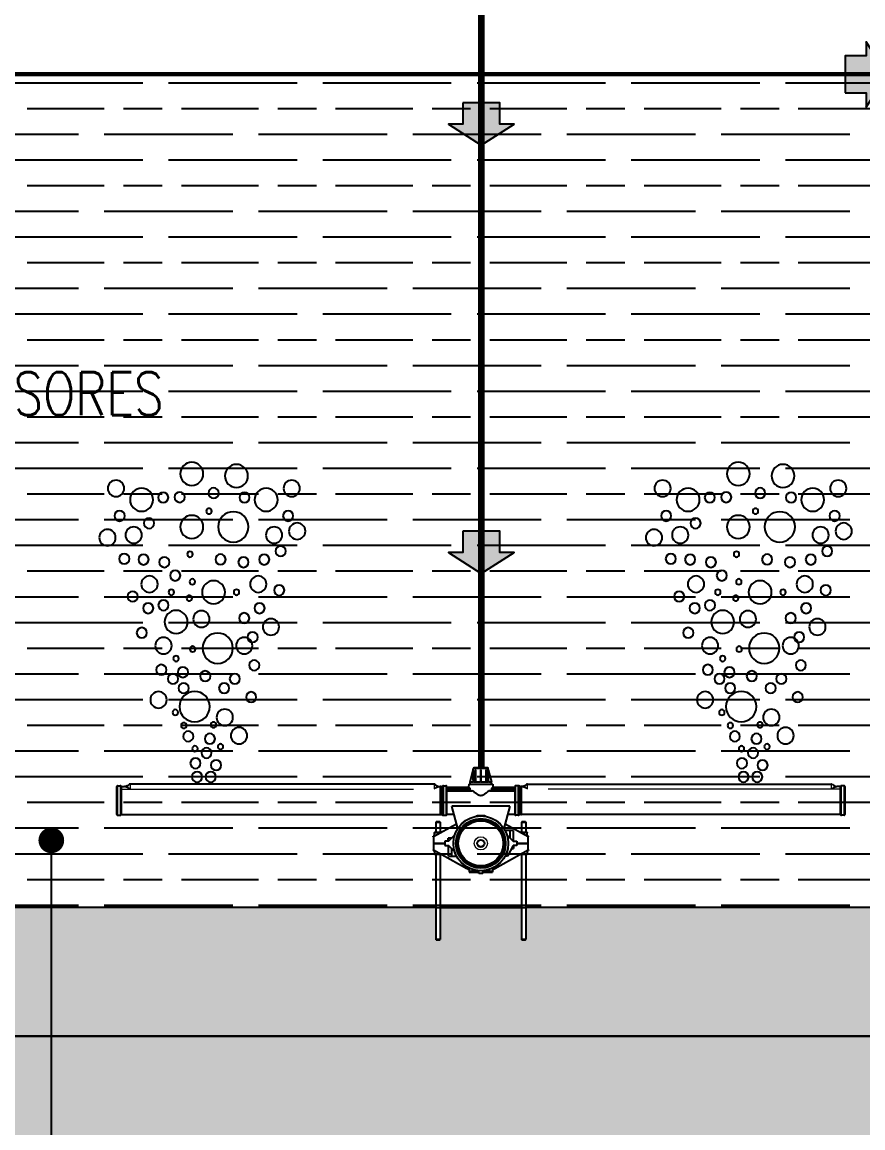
# Model space of a CAD drawing. Header units: millimetres. Extents: x 6561.5 to 6624.8, y 613.4 to 641.4.
# Drawn here: x 6613.456 to 6615.419, y 617.925 to 620.507 of the extents above; entities that cross this region are included whole.
import ezdxf

# ---------------------------------------------------------------- set-up
doc = ezdxf.new("R2010")
doc.units = ezdxf.units.MM
doc.linetypes.add('HIDDEN', pattern=[0.375, 0.25, -0.125])
for name, color, linetype in [('01-Dimensiones', 6, 'Continuous'), ('01-HATCH', 8, 'Continuous'), ('HATCH', 7, 'Continuous'), ('HATCH AMBIENTE', 70, 'Continuous'), ('INSTALACION HIDROSANITARIA', 2, 'Continuous'), ('SectionCutEdges', 7, 'Continuous')]:
    doc.layers.add(name, color=color, linetype=linetype)
for name, color, linetype, lineweight in [('01-Textos', 4, 'Continuous', 25), ('MD_Visible', 7, 'Continuous', 25), ('MD_Visible Narrow', 252, 'Continuous', 9)]:
    doc.layers.add(name, color=color, linetype=linetype, lineweight=lineweight)
doc.styles.add('Tex40', font='romans.shx', dxfattribs={"width": 0.8, "height": 0.08})
doc.dimstyles.new('1_40', dxfattribs={"dimtxt": 0.08, "dimasz": 0.06, "dimexe": 0.06, "dimexo": 0, "dimgap": 0.025, "dimtad": 1, "dimzin": 1, "dimdsep": 46, "dimtxsty": 'Tex40', "dimblk": 'ARCHTICK', "dimcen": 0, "dimdle": 0.04, "dimclrd": 6, "dimclre": 6, "dimclrt": 4, "dimadec": 0, "dimazin": 0, "dimtfac": 1, "dimtix": 1, "dimtmove": 1, "dimatfit": 3, "dimfxl": 1, "dimtfill": 1, "dimtolj": 1, "dimtzin": 0, "dimlwd": -1, "dimlwe": -1, "dimarcsym": 0})

# ---------------------------------------------------------------- blocks, each defined once
blk = doc.blocks.new('A$C3ce70470')
at = {"color": 114}
for centre, radius in [((0.1824, 0.8101), 0.0305), ((0.3006, 0.8157), 0.0305), ((0.0362, 0.7772), 0.0217), ((0.501, 0.7772), 0.0217), ((0.1038, 0.7472), 0.0305), ((0.1611, 0.7531), 0.0136), ((0.2427, 0.7648), 0.0136), ((0.3326, 0.7538), 0.0136), ((0.3761, 0.7531), 0.0136), ((0.4334, 0.7472), 0.0305), ((0.0457, 0.7043), 0.0136), ((0.1908, 0.6753), 0.0402), ((0.255, 0.717), 0.00734), ((0.3006, 0.6753), 0.0305), ((0.4915, 0.7043), 0.0136), ((0.0217, 0.664), 0.0217), ((0.0828, 0.6536), 0.0217), ((0.4137, 0.6848), 0.0136), ((0.4543, 0.6536), 0.0217), ((0.5237, 0.6471), 0.0217), ((0.0655, 0.6111), 0.0136), ((0.1089, 0.5888), 0.0136), ((0.1639, 0.5818), 0.0136), ((0.2245, 0.5893), 0.0136), ((0.3055, 0.6029), 0.00734), ((0.3732, 0.5818), 0.0136), ((0.4282, 0.5888), 0.0136), ((0.4792, 0.5908), 0.0136), ((0.3443, 0.5465), 0.0136), ((0.1247, 0.5238), 0.0217), ((0.243, 0.5023), 0.0305), ((0.2991, 0.5302), 0.00734), ((0.4125, 0.5238), 0.0217), ((0.0693, 0.5076), 0.0136), ((0.1823, 0.5024), 0.00734), ((0.3549, 0.5024), 0.00734), ((0.457, 0.4911), 0.0136), ((0.1213, 0.4601), 0.0136), ((0.3073, 0.4868), 0.00734), ((0.3755, 0.4679), 0.0136), ((0.4159, 0.4601), 0.0136), ((0.1619, 0.4339), 0.0136), ((0.2751, 0.4315), 0.0217), ((0.342, 0.4239), 0.0305), ((0.0912, 0.4106), 0.0217), ((0.1396, 0.3835), 0.0136), ((0.1618, 0.361), 0.0217), ((0.2321, 0.3542), 0.0402), ((0.3754, 0.361), 0.0217), ((0.433, 0.3951), 0.0136), ((0.2984, 0.352), 0.00734), ((0.1352, 0.309), 0.0136), ((0.3421, 0.3268), 0.00734), ((0.2649, 0.2804), 0.0136), ((0.324, 0.2907), 0.0136), ((0.3812, 0.2972), 0.0136), ((0.1868, 0.2732), 0.0136), ((0.3503, 0.2732), 0.0136), ((0.1435, 0.2249), 0.0136), ((0.215, 0.2485), 0.0136), ((0.293, 0.1997), 0.0402), ((0.3221, 0.2485), 0.0136), ((0.3885, 0.2177), 0.0217), ((0.2133, 0.1711), 0.0217), ((0.3442, 0.1845), 0.00734), ((0.2431, 0.1515), 0.00734), ((0.3217, 0.1497), 0.00734), ((0.1756, 0.1229), 0.0217), ((0.2527, 0.1148), 0.0136), ((0.3098, 0.1211), 0.0136), ((0.2245, 0.0938), 0.00734), ((0.2617, 0.0771), 0.0136), ((0.2921, 0.0884), 0.00734), ((0.2909, 0.0498), 0.0136), ((0.2364, 0.0448), 0.0136), ((0.2505, 0.0136), 0.0136), ((0.2867, 0.0136), 0.0136)]:
    blk.add_circle(centre, radius, dxfattribs=at)
blk = doc.blocks.new('AR®+MG®2000-LV')
blk.add_wipeout([(-849.7, 140.3), (-37.2, 146.1), (-24.8, 181.9), (22.4, 182.7), (34.3, 141.3), (849.6, 140.8), (849.6, 62.1), (109.6, 63.2), (109.5, 27.4), (111.7, 27.3), (111.2, -26.1), (105.9, -25.8), (106.2, -227.8), (94.4, -225.9), (93, -27.5), (26.4, -69.9), (-27.1, -68.7), (-93.4, -26.9), (-94.5, -227.1), (-105.9, -226.3), (-105.7, -27.6), (-109.8, -27.1), (-110.9, -19.7), (-113.2, -15.1), (-110.4, 25.6), (-106.5, 26.2), (-106.5, 51.7), (-95, 50.8), (-92.4, 35.5), (-92.9, 26.7), (-58.6, 45.5), (-64.4, 67), (-77.7, 67.1), (-79.2, 64.3), (-93.3, 64.9), (-100.9, 66.5), (-849.9, 63.7)])
at = {"layer": 'MD_Visible', "extrusion": (0, 1, 0)}
for p, q in [((-17.5, 171.7), (-25, 143.6)), ((-18.4, 143.6), (-13.1, 171.7)), ((-17.5, 171.6), (-17.5, 174.5)), ((-17.5, 171.7), (-17.5, 148.3)), ((-11.6, 171.7), (-17, 143.6)), ((-15.5, 176.5), (15.5, 176.5)), ((-11.6, 171.7), (-11.6, 143.5)), ((-10.3, 176.5), (-10.3, 176.6)), ((-10.3, 176.6), (-10.3, 176.6)), ((-10.1, 176.6), (-10.3, 176.6)), ((-10.1, 176.5), (-10.1, 176.6)), ((10.1, 176.6), (-10.1, 176.6)), ((-1, 143.6), (-1, 171.7)), ((1, 171.7), (1, 143.6)), ((10.1, 176.5), (10.1, 176.6)), ((10.3, 176.5), (10.3, 176.6)), ((17, 143.6), (11.6, 171.7)), ((11.6, 143.5), (11.6, 171.7)), ((13.1, 171.7), (18.4, 143.6)), ((17.5, 171.6), (17.5, 174.5)), ((25, 143.6), (17.5, 171.7)), ((17.5, 148.3), (17.5, 171.7)), ((-849.6, 133), (-849.6, 67)), ((-848.1, 134.5), (-842.1, 134.5)), ((-839.6, 133.5), (-840.6, 134.1)), ((-839.6, 66.5), (-839.6, 133.5)), ((-839.6, 132.5), (-831.4, 132.5)), ((-820.6, 137.8), (-825.8, 134.2)), ((-109.2, 138.5), (-818.3, 138.5)), ((-107, 137.8), (-101.8, 134.2)), ((-96.1, 132.5), (-96, 132.5)), ((-91.8, 132.5), (-90, 132.5)), ((-90, 133.5), (-89, 134.1)), ((-90, 66.5), (-90, 133.5)), ((-87.5, 134.5), (-81.5, 134.5)), ((-80, 67), (-80, 133)), ((-28.4, 131.5), (-80, 131.5)), ((-28, 138.5), (-28.4, 131.5)), ((28, 138.5), (-28, 138.5)), ((-25, 143.6), (-25, 143.5)), ((-25, 143.6), (-25, 143.5)), ((-25, 138.5), (-25, 143.5)), ((-18.4, 143.5), (-25, 143.5)), ((-18.4, 143.5), (-18.4, 143.6)), ((-17, 143.6), (-17, 143.5)), ((-1, 143.5), (-17, 143.5)), ((-1, 143.5), (-1, 143.6)), ((1, 143.6), (1, 143.5)), ((17, 143.5), (1, 143.5)), ((17, 143.5), (17, 143.6)), ((18.4, 143.6), (18.4, 143.5)), ((25, 143.5), (18.4, 143.5)), ((25, 143.5), (25, 143.6)), ((25, 143.5), (25, 143.6)), ((25, 138.5), (25, 143.5)), ((28, 138.5), (28.4, 131.5)), ((80, 131.5), (28.4, 131.5)), ((80, 133), (80, 67)), ((87.5, 134.5), (81.5, 134.5)), ((90, 133.5), (89, 134.1)), ((90, 133.5), (90, 66.5)), ((91.8, 132.5), (90, 132.5)), ((96.1, 132.5), (96, 132.5)), ((107, 137.8), (101.8, 134.2)), ((109.2, 138.5), (818.3, 138.5)), ((820.6, 137.8), (825.8, 134.2)), ((839.6, 132.5), (831.4, 132.5)), ((839.6, 133.5), (840.6, 134.1)), ((839.6, 133.5), (839.6, 66.5)), ((848.1, 134.5), (842.1, 134.5)), ((849.6, 67), (849.6, 133)), ((-25.1, 128.5), (-80, 128.5)), ((-80, 125.7), (-25.3, 125.7)), ((-80, 122), (-20, 122)), ((-20, 123.8), (-20, 122)), ((20, 122), (20, 123.8)), ((20, 122), (80, 122)), ((80, 128.5), (25.1, 128.5)), ((25.3, 125.7), (80, 125.7)), ((-67.7, 86.6), (-53.8, 34.7)), ((-67.7, 86.6), (67.7, 86.6)), ((53.8, 34.7), (67.7, 86.6)), ((-848.1, 65.5), (-842.1, 65.5)), ((-839.6, 66.5), (-840.6, 65.9)), ((-839.6, 67.5), (-96, 67.5)), ((-91.8, 67.5), (-90, 67.5)), ((-90, 66.5), (-89, 65.9)), ((-87.5, 65.5), (-81.5, 65.5)), ((-62.8, 68.5), (-80, 68.5)), ((-11.1, 63), (-11.1, 63.5)), ((-8.7, 63.4), (-8.7, 63.9)), ((-8.5, 63.4), (-8.5, 63.9)), ((-8.1, 63.5), (-8.1, 64)), ((-6.6, 63.7), (-6.6, 64.2)), ((-6.3, 63.7), (-6.3, 64.2)), ((-5.9, 63.7), (-5.9, 64.2)), ((-5.5, 63.8), (-5.5, 64.3)), ((-4.1, 63.9), (-4.1, 64.4)), ((-3.7, 63.9), (-3.7, 64.4)), ((-3.2, 63.9), (-3.2, 64.4)), ((-2.7, 63.9), (-2.7, 64.4)), ((-0.5, 64), (-0.5, 64.5)), ((-0.3, 64.5), (-0.3, 64.5)), ((-0.1, 64), (-0.1, 64.5)), ((0.1, 64), (0.1, 64.5)), ((0.3, 64.5), (0.3, 64.5)), ((1.4, 64), (1.4, 64.5)), ((2, 64), (2, 64.5)), ((2.7, 63.9), (2.7, 64.4)), ((2.8, 63.9), (2.8, 64.4)), ((5.2, 63.8), (5.2, 64.3)), ((5.5, 63.8), (5.5, 64.3)), ((5.8, 63.7), (5.8, 64.2)), ((8.1, 63.5), (8.1, 64)), ((8.4, 63.4), (8.4, 63.9)), ((8.8, 63.4), (8.8, 63.9)), ((10.2, 63.2), (10.2, 63.7)), ((11.1, 63), (11.1, 63.5)), ((80, 68.5), (62.8, 68.5)), ((87.5, 65.5), (81.5, 65.5)), ((90, 66.5), (89, 65.9)), ((91.8, 67.5), (90, 67.5)), ((839.6, 67.5), (96, 67.5)), ((839.6, 66.5), (840.6, 65.9)), ((848.1, 65.5), (842.1, 65.5)), ((-110.2, 15), (-56.5, 45.1)), ((-104.2, 50), (-105, 49.6)), ((-105, 49.6), (-105, 25)), ((-95, 49.6), (-105, 49.6)), ((-104.2, 50), (-95.8, 50)), ((-95.8, 50), (-95, 49.6)), ((-95, 49.6), (-95, 25)), ((-75.5, 30), (-67.5, 30)), ((-75.5, 30), (-75.5, 5)), ((-67.5, 30), (-56.5, 30)), ((-67.5, 30), (-67.5, 13.2)), ((56.5, 45.1), (110.3, 15)), ((95.8, 50), (95, 49.6)), ((95, 49.6), (95, 25)), ((105, 49.6), (95, 49.6)), ((95.8, 50), (104.2, 50)), ((104.2, 50), (105, 49.6)), ((105, 49.6), (105, 25)), ((-111, 15), (-111, 17)), ((-111, 17), (-106.7, 17)), ((-110.2, 15), (-111, 15)), ((-110.2, 0), (-110.2, 15)), ((-110.2, 0), (-84, 0)), ((-110.2, -15), (-110.2, 0)), ((-84, 0), (-110.2, 0)), ((-108.5, 25), (-104.3, 25)), ((-108.5, 17.8), (-108.5, 24.2)), ((-104.3, 25), (-95.8, 25)), ((-100, 20.7), (-100, 24.2)), ((-95.8, 25), (-92.4, 25)), ((-84, 5), (-84, -5)), ((-75.5, 5), (-84, 5)), ((-60.8, 20), (-75.5, 5)), ((75.5, 5), (60.8, 20)), ((68.6, 12), (76, 12)), ((75.5, 5), (84, 5)), ((76, 5), (76, 12)), ((84, 5), (84, -5)), ((84, 0), (110.3, 0)), ((110.3, 0), (84, 0)), ((92.4, 25), (95.7, 25)), ((95.7, 25), (104.2, 25)), ((100, 20.7), (100, 24.2)), ((104.2, 25), (108.5, 25)), ((106.7, 17), (111, 17)), ((108.5, 17.8), (108.5, 24.2)), ((110.3, 15), (110.3, 0)), ((111, 15), (110.3, 15)), ((110.3, 0), (110.3, -15)), ((111, 15), (111, 17)), ((-111, -15), (-111, -17)), ((-111, -15), (-110.2, -15)), ((-106.7, -17), (-111, -17)), ((-32.8, -58.4), (-110.2, -15)), ((-108.5, -17.8), (-108.5, -24.2)), ((-104.3, -25), (-108.5, -25)), ((-105, -25), (-105, -224.5)), ((-95.8, -25), (-104.3, -25)), ((-100, -20.7), (-100, -24.2)), ((-92.4, -25), (-95.8, -25)), ((-95, -25), (-95, -224.5)), ((-84, -5), (-75.5, -5)), ((-76, -5), (-76, -12)), ((-71.9, -12), (-76, -12)), ((-75.5, -5), (-62.5, -30)), ((110.3, -15), (32.8, -58.4)), ((60.8, -20), (75.5, -5)), ((67.5, -30), (67.5, -13.2)), ((84, -5), (75.5, -5)), ((75.5, -30), (75.5, -5)), ((95.7, -25), (92.4, -25)), ((95, -25), (95, -224.5)), ((104.2, -25), (95.7, -25)), ((100, -20.7), (100, -24.2)), ((108.5, -25), (104.2, -25)), ((105, -25), (105, -224.5)), ((111, -17), (106.7, -17)), ((108.5, -17.8), (108.5, -24.2)), ((110.3, -15), (111, -15)), ((111, -15), (111, -17)), ((-62.5, -30), (-56.5, -30)), ((67.5, -30), (56.5, -30)), ((75.5, -30), (67.5, -30)), ((-27.1, -61.3), (-27.1, -67)), ((-22.9, -67), (-27.1, -67)), ((-22.9, -63), (-22.9, -67)), ((-5, -67), (-22.9, -67)), ((-5, -70), (-5, -63.8)), ((-5, -70), (5, -70)), ((5, -70), (5, -63.8)), ((22.9, -67), (5, -67)), ((22.9, -63), (22.9, -67)), ((27.1, -67), (22.9, -67)), ((27.1, -61.3), (27.1, -67)), ((-95, -150), (-105, -150)), ((105, -150), (95, -150)), ((-104.2, -225), (-105, -224.5)), ((-105, -224.5), (-95, -224.5)), ((-95.8, -225), (-104.2, -225)), ((-95.8, -225), (-95, -224.5)), ((95.8, -225), (95, -224.5)), ((95, -224.5), (105, -224.5)), ((104.2, -225), (95.8, -225)), ((104.2, -225), (105, -224.5))]:
    blk.add_line(p, q, dxfattribs=at)
at = {"layer": 'MD_Visible', "extrusion": (2.22045e-16, 0, -1)}
for radius in [64, 58, 57, 52.5, 8.5]:
    blk.add_circle((0, 0), radius, dxfattribs=at)
for centre, radius, start, end in [((15.5, 174.5), 2, 0, 90), ((-15.5, 174.5), 2, 90, 180), ((848.1, 133), 1.5, 0, 90), ((842.1, 131.5), 3, 90, 120), ((831.4, 142.5), 10, 235.6988, 270), ((818.3, 134.5), 4, 55.6988, 90), ((109.2, 134.5), 4, 90, 124.3012), ((96, 135.5), 3, 243.0674, 270), ((93.9, 131.4), 1.61, 63.0674, 116.9326), ((91.8, 135.5), 3, 270, 296.9326), ((87.5, 131.5), 3, 60, 90), ((81.5, 133), 1.5, 90, 180), ((-81.5, 133), 1.5, 0, 90), ((-87.5, 131.5), 3, 90, 120), ((-91.8, 135.5), 3, 243.0674, 270), ((-93.9, 131.4), 1.61, 63.0674, 116.9326), ((-96, 135.5), 3, 270, 296.9326), ((-96.1, 142.5), 10, 235.6988, 270), ((-109.2, 134.5), 4, 55.6988, 90), ((-818.3, 134.5), 4, 90, 124.3012), ((-842.1, 131.5), 3, 60, 90), ((-848.1, 133), 1.5, 90, 180), ((848.1, 67), 1.5, 270, 0), ((842.1, 68.5), 3, 240, 270), ((96, 64.5), 3, 90, 116.9326), ((93.9, 68.6), 1.61, 243.0674, 296.9326), ((91.8, 64.5), 3, 63.0674, 90), ((87.5, 68.5), 3, 270, 300), ((81.5, 67), 1.5, 180, 270), ((0, 0), 64.5, 82.4505, 82.782), ((0, 0), 64.5, 82.782, 84.0879), ((0, 0), 64.5, 84.0879, 84.4183), ((0, 0), 64.5, 84.7622, 85.0922), ((0, 0), 64.5, 85.0922, 86.3932), ((0, 0), 64.5, 86.3932, 86.7225), ((0, 0), 64.5, 87.1227, 87.6064), ((0, 0), 64.5, 89.5769, 89.876), ((0, 0), 64.5, 90.0507, 91.2279), ((0, 0), 64.5, 91.7419, 92.4327), ((0, 0), 64.5, 92.4327, 92.5325), ((0, 0), 64.5, 94.8707, 95.1758), ((0, 0), 64.5, 97.2206, 97.525), ((0, 0), 64.5, 97.837, 99.0732), ((-81.5, 67), 1.5, 270, 0), ((-87.5, 68.5), 3, 240, 270), ((-91.8, 64.5), 3, 90, 116.9326), ((-93.9, 68.6), 1.61, 243.0674, 296.9326), ((-96, 64.5), 3, 63.0674, 90), ((-842.1, 68.5), 3, 270, 300), ((-848.1, 67), 1.5, 180, 270), ((0, 0), 67, 293.8783, 299.2771), ((0, 0), 67, 274.2798, 289.9666), ((0, 0), 67, 250.0334, 265.7202), ((0, 0), 67, 240.7229, 246.1217)]:
    blk.add_arc(centre, radius, start, end, dxfattribs=at)
at = {"layer": 'MD_Visible'}
for centre in [(-96.1, 142.5), (831.4, 142.5)]:
    blk.add_arc(centre, 10, 235.6988, 270, dxfattribs=at)
for major_axis, ratio, start_param, end_param in [((-12.8, -65.6), 0.181866, 6.261507, 6.375855), ((0, -65.6), 0.266667, 6.226011, 6.340359), ((-12.8, 65.6), 0.181866, 3.048923, 3.163271), ((18.3, 93.7), 0.181866, 3.137078, 3.217099), ((0, 93.8), 0.266667, 3.101582, 3.181603), ((-18.3, 93.7), 0.181866, 3.066086, 3.146108)]:
    blk.add_ellipse((0, 237.2), major_axis=major_axis, ratio=ratio, start_param=start_param, end_param=end_param, dxfattribs=at)
at = {"layer": 'MD_Visible', "extrusion": (2.22045e-16, 0, -1)}
blk.add_ellipse((0, 0), major_axis=(-64.5, 0), ratio=1, start_param=1.592227, end_param=1.601199, dxfattribs=at)
at = {"layer": 'MD_Visible'}
for points, knots in [([(10.1, 176.6), (10.1, 176.6), (10.2, 176.6), (10.3, 176.6), (10.3, 176.6), (10.3, 176.6)], [1.825807, 1.825807, 1.825807, 1.825807, 2, 3, 3.44053, 3.44053, 3.44053, 3.44053]), ([(-28.4, 131.5), (-28.4, 131.5), (-28.3, 131.5), (-28.1, 131.3), (-28, 131.1), (-27.6, 130.8), (-27.3, 130.5), (-26.8, 130), (-26.5, 129.7), (-25.8, 129.1), (-25.5, 128.8), (-25.1, 128.5)], [149.948227, 149.948227, 149.948227, 149.948227, 152.865531, 152.865531, 155.782836, 155.782836, 158.70014, 158.70014, 161.617445, 161.617445, 163.955098, 163.955098, 163.955098, 163.955098]), ([(25.1, 128.5), (25.5, 128.8), (25.8, 129.1), (26.5, 129.7), (26.8, 130), (27.3, 130.5), (27.6, 130.8), (28, 131.1), (28.1, 131.3), (28.3, 131.5), (28.4, 131.5), (28.4, 131.5)], [35.975871, 35.975871, 35.975871, 35.975871, 38.313524, 38.313524, 41.230828, 41.230828, 44.148133, 44.148133, 47.065438, 47.065438, 49.982742, 49.982742, 49.982742, 49.982742]), ([(-25.3, 125.7), (-25, 125.3), (-24.6, 125), (-23.8, 124.1), (-23.2, 123.5), (-22.4, 122.6), (-22.1, 122.3), (-21.9, 122)], [40.664894, 40.664894, 40.664894, 40.664894, 42.883621, 42.883621, 46.182361, 46.182361, 47.689612, 47.689612, 47.689612, 47.689612]), ([(-20, 123.8), (-19.4, 123.2), (-18.8, 122.7), (-17.4, 121.5), (-16.7, 120.9), (-15.2, 119.5), (-14.4, 118.9), (-12.8, 117.6), (-11.9, 116.9), (-10.3, 115.7), (-9.4, 115.1), (-7.7, 113.9), (-6.8, 113.4), (-5.5, 112.7), (-5, 112.5), (-4.1, 112.1), (-3.6, 111.9), (-2.6, 111.6), (-2.1, 111.5), (-1.1, 111.3), (-0.6, 111.3), (0, 111.3), (0.6, 111.3), (1.1, 111.3), (2.1, 111.5), (2.6, 111.6), (3.6, 111.9), (4.1, 112.1), (5, 112.5), (5.5, 112.7), (6.8, 113.4), (7.7, 113.9), (9.4, 115.1), (10.3, 115.7), (11.9, 116.9), (12.8, 117.6), (14.4, 118.9), (15.2, 119.5), (16.7, 120.9), (17.4, 121.5), (18.8, 122.7), (19.4, 123.2), (20, 123.8)], [173.632806, 173.632806, 173.632806, 173.632806, 176.617201, 176.617201, 179.94774, 179.94774, 183.278278, 183.278278, 186.608816, 186.608816, 189.939354, 189.939354, 193.269892, 193.269892, 194.935161, 194.935161, 196.600431, 196.600431, 198.2657, 198.2657, 199.930969, 199.930969, 199.930969, 201.596238, 201.596238, 203.261507, 203.261507, 204.926776, 204.926776, 206.592045, 206.592045, 209.922583, 209.922583, 213.253122, 213.253122, 216.58366, 216.58366, 219.914198, 219.914198, 223.244736, 223.244736, 226.229131, 226.229131, 226.229131, 226.229131]), ([(21.9, 122), (22.1, 122.3), (22.4, 122.6), (23.2, 123.5), (23.8, 124.1), (24.6, 125), (25, 125.3), (25.3, 125.7)], [5.090229, 5.090229, 5.090229, 5.090229, 6.59748, 6.59748, 9.89622, 9.89622, 12.114947, 12.114947, 12.114947, 12.114947]), ([(-11.1, 63.5), (-11.1, 63.5), (-11.1, 63.5), (-11, 63.6), (-11, 63.6), (-10.8, 63.6), (-10.7, 63.6), (-10.5, 63.6), (-10.5, 63.6), (-10.2, 63.7), (-10.1, 63.7), (-9.9, 63.7), (-9.9, 63.7), (-9.8, 63.7), (-9.8, 63.8), (-9.6, 63.8), (-9.5, 63.8), (-9.4, 63.8), (-9.3, 63.8), (-9.1, 63.9), (-9, 63.9), (-8.9, 63.9), (-8.8, 63.9), (-8.7, 63.9), (-8.7, 63.9), (-8.7, 63.9)], [-2.863832, -2.863832, -2.863832, -2.863832, -2.823461, -2.823461, -2.686301, -2.686301, -2.598518, -2.598518, -2.532324, -2.532324, -2.444091, -2.444091, -2.398917, -2.398917, -2.26407, -2.26407, -2.070171, -2.070171, -1.611931, -1.611931, -1.162555, -1.162555, -0.882415, -0.882415, -0.801856, -0.801856, -0.801856, -0.801856]), ([(-6.3, 64.2), (-6.2, 64.2), (-6.1, 64.2), (-6, 64.2), (-5.9, 64.2), (-5.9, 64.2)], [9.9690804, 9.9690804, 9.9690804, 9.9690804, 10.2292053, 10.2292053, 10.4149005, 10.4149005, 10.4149005, 10.4149005]), ([(-2.7, 64.4), (-2.7, 64.4), (-2.7, 64.4), (-2.6, 64.4), (-2.6, 64.4), (-2.6, 64.4)], [0, 0, 0, 0, 0.6597247, 0.6597247, 0.7057023, 0.7057023, 0.7057023, 0.7057023]), ([(-2.6, 64.4), (-2.6, 64.4), (-2.6, 64.4), (-2.5, 64.5), (-2.4, 64.5), (-2.3, 64.5)], [0.2989919, 0.2989919, 0.2989919, 0.2989919, 0.5590141, 0.5590141, 1.0409454, 1.0409454, 1.0409454, 1.0409454]), ([(-2.3, 64.5), (-2.3, 64.5), (-2.2, 64.5), (-2.2, 64.5), (-2.1, 64.5), (-1.9, 64.5), (-1.8, 64.5), (-1.7, 64.5)], [0.6231955, 0.6231955, 0.6231955, 0.6231955, 0.6692612, 0.6692612, 1.0040471, 1.0040471, 1.2353316, 1.2353316, 1.2353316, 1.2353316]), ([(-1.7, 64.5), (-1.6, 64.5), (-1.5, 64.5), (-1.3, 64.5), (-1.2, 64.5), (-1, 64.5), (-0.9, 64.5), (-0.9, 64.5)], [3.1708378, 3.1708378, 3.1708378, 3.1708378, 3.4364278, 3.4364278, 3.865836, 3.865836, 3.9864155, 3.9864155, 3.9864155, 3.9864155]), ([(-0.9, 64.5), (-0.8, 64.5), (-0.8, 64.5), (-0.6, 64.5), (-0.6, 64.5), (-0.5, 64.5)], [1.7771509, 1.7771509, 1.7771509, 1.7771509, 1.9148911, 1.9148911, 2.2147803, 2.2147803, 2.2147803, 2.2147803]), ([(-0.1, 64.5), (-0.1, 64.5), (0, 64.5), (0, 64.5), (0, 64.5), (0.1, 64.5)], [12.7352989, 12.7352989, 12.7352989, 12.7352989, 12.8745211, 12.8745211, 12.9315592, 12.9315592, 12.9315592, 12.9315592]), ([(2.8, 64.4), (2.8, 64.4), (2.9, 64.4), (2.9, 64.4), (3, 64.4), (3.2, 64.4), (3.3, 64.4), (3.4, 64.4), (3.4, 64.4), (3.5, 64.4), (3.6, 64.4), (3.9, 64.4), (3.9, 64.4), (4, 64.4), (4.1, 64.4), (4.1, 64.4), (4.2, 64.4), (4.4, 64.3), (4.5, 64.3), (4.6, 64.3), (4.7, 64.3), (4.9, 64.3), (5, 64.3), (5.1, 64.3), (5.2, 64.3), (5.2, 64.3), (5.2, 64.3), (5.2, 64.3)], [-3.196595, -3.196595, -3.196595, -3.196595, -2.885265, -2.885265, -2.432515, -2.432515, -2.201976, -2.201976, -2.125564, -2.125564, -2.049306, -2.049306, -2.029419, -2.029419, -2.004821, -2.004821, -1.925486, -1.925486, -1.791603, -1.791603, -1.452467, -1.452467, -1.086792, -1.086792, -0.83752, -0.83752, -0.762725, -0.762725, -0.762725, -0.762725]), ([(5.9, 64.2), (5.9, 64.2), (5.9, 64.2), (5.9, 64.2), (6, 64.2), (6.2, 64.2), (6.3, 64.2), (6.4, 64.2), (6.5, 64.2), (6.6, 64.2)], [0.155207, 0.155207, 0.155207, 0.155207, 0.322484, 0.322484, 0.644967, 0.644967, 0.968428, 0.968428, 1.176398, 1.176398, 1.176398, 1.176398]), ([(6.6, 64.2), (6.7, 64.2), (6.8, 64.1), (7, 64.1), (7.1, 64.1), (7.3, 64.1)], [3.403001, 3.403001, 3.403001, 3.403001, 3.7372465, 3.7372465, 4.0717077, 4.0717077, 4.0717077, 4.0717077]), ([(7.3, 64.1), (7.3, 64.1), (7.4, 64.1), (7.5, 64.1), (7.6, 64), (7.7, 64)], [1.4745231, 1.4745231, 1.4745231, 1.4745231, 1.6932789, 1.6932789, 1.9136082, 1.9136082, 1.9136082, 1.9136082]), ([(7.7, 64), (7.7, 64), (7.8, 64), (7.9, 64), (8, 64), (8.1, 64), (8.1, 64), (8.1, 64)], [2.3563726, 2.3563726, 2.3563726, 2.3563726, 2.5035342, 2.5035342, 2.91901, 2.91901, 3.3344859, 3.3344859, 3.3344859, 3.3344859]), ([(10.2, 63.7), (10.3, 63.7), (10.4, 63.7), (10.6, 63.6), (10.7, 63.6), (10.9, 63.6), (11, 63.6), (11, 63.6), (11, 63.6), (11, 63.6)], [1.477958, 1.477958, 1.477958, 1.477958, 1.807382, 1.807382, 2.171271, 2.171271, 2.52987, 2.52987, 2.532951, 2.532951, 2.532951, 2.532951])]:
    blk.add_open_spline(points, degree=3, knots=knots, dxfattribs=at)
for points, weights in [([(-25.1, 128.5), (-25.2, 127.1), (-25.3, 125.7)], [1, 1.0000041459, 1]), ([(25.3, 125.7), (25.2, 127.1), (25.1, 128.5)], [1, 1.00000414571, 1]), ([(-108.5, 25), (-108.5, 25), (-108.5, 24.2)], [1, 1.0379548493, 1]), ([(-108.5, 24.2), (-106.2, 25), (-104.3, 25)], [1, 1.0379548493, 1]), ([(-108.5, 17.8), (-108.5, 17), (-108.5, 17)], [1, 1.0379548493, 1]), ([(-106.3, 17.2), (-107.4, 17.4), (-108.5, 17.8)], [1.01897036721, 1.01861145742, 1]), ([(-104.3, 25), (-102.3, 25), (-100, 24.2)], [1, 1.0379548493, 1]), ([(-100, 24.2), (-97.7, 25), (-95.8, 25)], [1, 1.0379548493, 1]), ([(-95.8, 25), (-94.4, 25), (-93, 24.7)], [1, 1.02525491479, 1.01690091094]), ([(93, 24.7), (94.4, 25), (95.7, 25)], [1.01690091094, 1.02525491479, 1]), ([(95.7, 25), (97.7, 25), (100, 24.2)], [1, 1.0379548493, 1]), ([(100, 24.2), (102.3, 25), (104.2, 25)], [1, 1.0379548493, 1]), ([(104.2, 25), (106.2, 25), (108.5, 24.2)], [1, 1.0379548493, 1]), ([(108.5, 17.8), (107.4, 17.4), (106.3, 17.2)], [1, 1.01861145742, 1.01897036721]), ([(108.5, 24.2), (108.5, 25), (108.5, 25)], [1, 1.0379548493, 1]), ([(108.5, 17), (108.5, 17), (108.5, 17.8)], [1, 1.0379548493, 1]), ([(-108.5, -17), (-108.5, -17), (-108.5, -17.8)], [1, 1.0379548493, 1]), ([(-108.5, -17.8), (-107.4, -17.4), (-106.3, -17.2)], [1, 1.0186114574, 1.01897036721]), ([(-104.3, -25), (-106.2, -25), (-108.5, -24.2)], [1, 1.0379548493, 1]), ([(-108.5, -24.2), (-108.5, -25), (-108.5, -25)], [1, 1.0379548493, 1]), ([(-100, -24.2), (-102.3, -25), (-104.3, -25)], [1, 1.0379548493, 1]), ([(-95.8, -25), (-97.7, -25), (-100, -24.2)], [1, 1.0379548493, 1]), ([(-93, -24.7), (-94.4, -25), (-95.8, -25)], [1.01690091095, 1.02525491477, 1]), ([(95.7, -25), (94.4, -25), (93, -24.7)], [1, 1.02525491477, 1.01690091095]), ([(100, -24.2), (97.7, -25), (95.7, -25)], [1, 1.0379548493, 1]), ([(104.2, -25), (102.3, -25), (100, -24.2)], [1, 1.0379548493, 1]), ([(108.5, -24.2), (106.2, -25), (104.2, -25)], [1, 1.0379548493, 1]), ([(106.3, -17.2), (107.4, -17.4), (108.5, -17.8)], [1.01897036721, 1.0186114574, 1]), ([(108.5, -17.8), (108.5, -17), (108.5, -17)], [1, 1.0379548493, 1]), ([(108.5, -25), (108.5, -25), (108.5, -24.2)], [1, 1.0379548493, 1])]:
    blk.add_rational_spline(points, weights, degree=2, dxfattribs=at)
for points in [[(-8.7, 63.9), (-8.6, 63.9), (-8.6, 63.9), (-8.5, 63.9)], [(-3.7, 64.4), (-3.5, 64.4), (-3.4, 64.4), (-3.2, 64.4)], [(5.2, 64.3), (5.3, 64.3), (5.4, 64.3), (5.5, 64.3)], [(5.8, 64.2), (5.8, 64.2), (5.8, 64.2), (5.9, 64.2)], [(8.4, 63.9), (8.6, 63.9), (8.7, 63.9), (8.8, 63.9)], [(11, 63.6), (11.1, 63.5), (11.1, 63.5), (11.1, 63.5)]]:
    blk.add_open_spline(points, degree=3, dxfattribs=at)
at = {"layer": 'MD_Visible Narrow', "extrusion": (0, 1, 0)}
for p, q in [((17.3, 174.5), (-17.3, 174.5)), ((-10.3, 176.5), (-10.3, 176.6)), ((-848.1, 65.9), (-848.1, 134.1)), ((-842.1, 65.9), (-842.1, 134.1)), ((-840.6, 66.3), (-840.6, 133.7)), ((-157.2, 137.8), (-820.6, 137.8)), ((-818.5, 137.8), (-820.6, 137.8)), ((-818.3, 138.5), (-818.3, 137.9)), ((-818.3, 127.4), (-818.3, 137.3)), ((-109.2, 138.5), (-109.2, 137.9)), ((-109.2, 127.4), (-109.2, 137.3)), ((-107, 137.8), (-109.1, 137.8)), ((-96, 67.9), (-96, 132.1)), ((-94.6, 67.6), (-94.6, 132.4)), ((-93.2, 67.6), (-93.2, 132.4)), ((-91.8, 67.9), (-91.8, 132.1)), ((-89, 66.3), (-89, 133.7)), ((-87.5, 65.9), (-87.5, 134.1)), ((-81.5, 65.9), (-81.5, 134.1)), ((81.5, 134.1), (81.5, 65.9)), ((87.5, 134.1), (87.5, 65.9)), ((89, 133.7), (89, 66.3)), ((91.8, 132.1), (91.8, 67.9)), ((93.2, 132.4), (93.2, 67.6)), ((94.6, 132.4), (94.6, 67.6)), ((96, 132.1), (96, 67.9)), ((109.1, 137.8), (107, 137.8)), ((109.2, 137.9), (109.2, 138.5)), ((109.2, 137.3), (109.2, 127.4)), ((157.2, 137.8), (820.6, 137.8)), ((818.3, 137.9), (818.3, 138.5)), ((818.3, 137.3), (818.3, 127.4)), ((820.6, 137.8), (818.5, 137.8)), ((840.6, 133.7), (840.6, 66.3)), ((842.1, 134.1), (842.1, 65.9)), ((848.1, 134.1), (848.1, 65.9)), ((-839.6, 126.8), (-157.2, 126.8)), ((839.6, 126.8), (157.2, 126.8)), ((-2.6, 64), (-2.6, 64.4)), ((-2.3, 64), (-2.3, 64.4)), ((-1.7, 64), (-1.7, 64.5)), ((-0.9, 64), (-0.9, 64.5)), ((5.9, 63.8), (5.9, 64.2)), ((6.6, 63.7), (6.6, 64.1)), ((7.3, 63.6), (7.3, 64.1)), ((7.7, 63.6), (7.7, 64)), ((11, 63.1), (11, 63.5))]:
    blk.add_line(p, q, dxfattribs=at)
at = {"layer": 'MD_Visible Narrow', "extrusion": (2.22045e-16, 0, -1)}
for radius in [63.5, 55.8, 53.9, 15.4, 7.5]:
    blk.add_circle((0, 0), radius, dxfattribs=at)
at = {"layer": 'MD_Visible Narrow'}
for points, knots in [([(-831.4, 132.5), (-831.4, 132.5), (-831.3, 132.4), (-830.8, 132.2), (-830.5, 132.1), (-829.5, 131.7), (-829, 131.4), (-827.7, 130.9), (-827, 130.6), (-825.4, 129.9), (-824.5, 129.5), (-822.7, 128.7), (-821.8, 128.4), (-820.1, 127.6), (-819.2, 127.2), (-818.3, 126.8)], [-29.250316, -29.250316, -29.250316, -29.250316, -25.011394, -25.011394, -20.772481, -20.772481, -16.592399, -16.592399, -12.424378, -12.424378, -7.651276, -7.651276, -3.825635, -3.825635, 0.012627, 0.012627, 0.012627, 0.012627]), ([(-818.3, 126.8), (-819, 127.4), (-819.7, 127.9), (-820.9, 128.8), (-821.5, 129.3), (-822.7, 130.3), (-823.2, 130.8), (-824.1, 131.7), (-824.5, 132.1), (-825, 132.8), (-825.2, 133.2), (-825.6, 133.7), (-825.7, 133.9), (-825.8, 134.2), (-825.8, 134.2), (-825.8, 134.2)], [-0.012627, -0.012627, -0.012627, -0.012627, 3.825635, 3.825635, 7.651276, 7.651276, 12.424378, 12.424378, 16.592399, 16.592399, 20.772481, 20.772481, 25.011394, 25.011394, 29.250316, 29.250316, 29.250316, 29.250316]), ([(-101.8, 134.2), (-101.8, 134.2), (-101.8, 134.2), (-101.9, 133.9), (-102, 133.7), (-102.3, 133.2), (-102.5, 132.8), (-103.1, 132.1), (-103.5, 131.7), (-104.4, 130.8), (-104.9, 130.3), (-106.1, 129.3), (-106.7, 128.8), (-107.9, 127.9), (-108.6, 127.4), (-109.2, 126.8)], [29.2503, 29.2503, 29.2503, 29.2503, 33.489274, 33.489274, 37.72824, 37.72824, 41.908322, 41.908322, 46.074792, 46.074792, 50.848713, 50.848713, 54.674659, 54.674659, 58.513239, 58.513239, 58.513239, 58.513239]), ([(-109.2, 126.8), (-108.3, 127.2), (-107.5, 127.6), (-105.7, 128.4), (-104.9, 128.7), (-103.1, 129.5), (-102.2, 129.9), (-100.6, 130.6), (-99.9, 130.9), (-98.6, 131.4), (-98, 131.7), (-97.1, 132.1), (-96.8, 132.2), (-96.3, 132.4), (-96.1, 132.5), (-96.1, 132.5)], [-58.513239, -58.513239, -58.513239, -58.513239, -54.674659, -54.674659, -50.848713, -50.848713, -46.074792, -46.074792, -41.908322, -41.908322, -37.72824, -37.72824, -33.489274, -33.489274, -29.2503, -29.2503, -29.2503, -29.2503]), ([(96.1, 132.5), (96.1, 132.5), (96.3, 132.4), (96.8, 132.2), (97.1, 132.1), (98, 131.7), (98.6, 131.4), (99.9, 130.9), (100.6, 130.6), (102.2, 129.9), (103.1, 129.5), (104.9, 128.7), (105.7, 128.4), (107.5, 127.6), (108.3, 127.2), (109.2, 126.8)], [-29.2503, -29.2503, -29.2503, -29.2503, -25.011326, -25.011326, -20.77236, -20.77236, -16.592278, -16.592278, -12.425808, -12.425808, -7.651887, -7.651887, -3.82594, -3.82594, 0.012639, 0.012639, 0.012639, 0.012639]), ([(109.2, 126.8), (108.6, 127.4), (107.9, 127.9), (106.7, 128.8), (106.1, 129.3), (104.9, 130.3), (104.4, 130.8), (103.5, 131.7), (103.1, 132.1), (102.5, 132.8), (102.3, 133.2), (102, 133.7), (101.9, 133.9), (101.8, 134.2), (101.8, 134.2), (101.8, 134.2)], [-0.012639, -0.012639, -0.012639, -0.012639, 3.82594, 3.82594, 7.651887, 7.651887, 12.425808, 12.425808, 16.592278, 16.592278, 20.77236, 20.77236, 25.011326, 25.011326, 29.2503, 29.2503, 29.2503, 29.2503]), ([(825.8, 134.2), (825.8, 134.2), (825.8, 134.2), (825.7, 133.9), (825.6, 133.7), (825.2, 133.2), (825, 132.8), (824.5, 132.1), (824.1, 131.7), (823.2, 130.8), (822.7, 130.3), (821.5, 129.3), (820.9, 128.8), (819.7, 127.9), (819, 127.4), (818.3, 126.8)], [29.250316, 29.250316, 29.250316, 29.250316, 33.489238, 33.489238, 37.728151, 37.728151, 41.908233, 41.908233, 46.076254, 46.076254, 50.849355, 50.849355, 54.674996, 54.674996, 58.513258, 58.513258, 58.513258, 58.513258]), ([(818.3, 126.8), (819.2, 127.2), (820.1, 127.6), (821.8, 128.4), (822.7, 128.7), (824.5, 129.5), (825.4, 129.9), (827, 130.6), (827.7, 130.9), (829, 131.4), (829.5, 131.7), (830.5, 132.1), (830.8, 132.2), (831.3, 132.4), (831.4, 132.5), (831.4, 132.5)], [-58.513258, -58.513258, -58.513258, -58.513258, -54.674996, -54.674996, -50.849355, -50.849355, -46.076254, -46.076254, -41.908233, -41.908233, -37.728151, -37.728151, -33.489238, -33.489238, -29.250316, -29.250316, -29.250316, -29.250316])]:
    blk.add_open_spline(points, degree=3, knots=knots, dxfattribs=at)
at = {"layer": '01-Dimensiones', "xscale": 882.3138176212418, "yscale": 882.3138176212418, "zscale": 882.3138176212418}
for p in [(-866.3, 143), (409.5, 143)]:
    blk.add_blockref('A$C3ce70470', p, dxfattribs=at)
blk = doc.blocks.new('DIRECCION DEL PROCESO')
at = {"layer": 'HATCH', "lineweight": 0}
blk.add_hatch(color=132, dxfattribs=at).paths.add_polyline_path([(0.163, 0.1422), (0.163, 0.2516), (0, 0), (0.163, -0.2516), (0.163, -0.1422), (0.3261, -0.1422), (0.3261, 0.1422)])
at = {"layer": 'INSTALACION HIDROSANITARIA', "color": 2}
blk.add_lwpolyline([(0.3261, 0.1422), (0.163, 0.1422), (0.163, 0.2516), (0, 0), (0.163, -0.2516), (0.163, -0.1422), (0.3261, -0.1422)], close=True, dxfattribs=at)
blk = doc.blocks.new('*U412')
at = {"layer": 'HATCH AMBIENTE', "color": 253, "xscale": -0.3035172526489677, "yscale": 0.3035172526489677, "zscale": 0.3035172526489677}
blk.add_blockref('DIRECCION DEL PROCESO', (0.0495, 0), dxfattribs=at)
blk = doc.blocks.new('*U413')
at = {"layer": '01-Dimensiones', "color": 0, "linetype": 'ByBlock', "lineweight": -2, "transparency": 16777216}
blk.add_blockref('*U412', (0, 0), dxfattribs=at)
blk = doc.blocks.new('*U378')
at = {"layer": '01-Dimensiones'}
blk.add_blockref('*U413', (0, 0), dxfattribs=at)
blk = doc.blocks.new('*U332')
at = {"color": 0, "linetype": 'ByBlock', "lineweight": -2, "transparency": 16777216}
for p in [(2, 0), (3, 0)]:
    blk.add_blockref('*U378', p, dxfattribs=at)
blk = doc.blocks.new('_ArchTick')
at = {"color": 0, "linetype": 'ByBlock', "const_width": 0.15}
blk.add_lwpolyline([(-0.5, -0.5), (0.5, 0.5)], dxfattribs=at)

msp = doc.modelspace()

# ---------------------------------------------------------------- hatches: boundary and pattern name
at = {"layer": '01-HATCH'}
h = msp.add_hatch(dxfattribs=at)
h.set_pattern_fill('AR-CONC', color=256, scale=0.001, angle=180)
h.set_pattern_definition([(230.000002, (6062.88013, 443.35418), (-0.18218467, 0.01593908), [0.01905, -0.20955]), (175.000002, (6062.88013, 443.35418), (0.03524343, -0.191056844), [0.01524, -0.167640584]), (280.451447, (6062.86495, 443.3555), (-0.14694124, -0.17511776), [0.01619001, -0.178090245]), (226.184202, (6062.88013, 443.30338), (-0.27107904, 0.04204232), [0.028575, -0.314325]), (276.63556, (6062.85754, 443.30688), (-0.23740412, -0.24742613), [0.02428502, -0.26713561]), (171.184154, (6062.88013, 443.30338), (-0.23740412, -0.24742613), [0.02285997, -0.25145973]), (201.000002, (6062.85473, 443.31608), (-0.151614395, 0.102265192), [0.01905, -0.20955]), (146.000002, (6062.85473, 443.31608), (-0.06180202, -0.18418797), [0.01524, -0.16764]), (251.451447, (6062.8421, 443.3246), (-0.213416416, -0.08192278), [0.01619001, -0.17808994]), (217.500002, (6062.88013, 443.354176), (-0.0030886, -0.084555039), [0, -0.165608, 0, -0.17018, 0, -0.168275]), (187.500002, (6062.88013, 443.35418), (-0.066819658, -0.100180578), [0, -0.097028, 0, -0.161798, 0, -0.064135]), (147.500002, (6062.93677, 443.354176), (-0.1355905954, 0.0057287385), [0, -0.0635, 0, -0.19812, 0, -0.26289]), (137.500002, (6062.96217, 443.35418), (-0.14812918, -0.025426497), [0, -0.08255, 0, -0.131572, 0, -0.18669])])
edge = h.paths.add_edge_path()
edge.add_line((6609.9768, 618.1395), (6616.9268, 618.1392))
edge.add_line((6616.9268, 618.1392), (6616.9267, 619.3395))
edge.add_line((6616.9267, 619.3395), (6619.6768, 619.3395))
edge.add_line((6619.6768, 619.3395), (6619.6768, 620.9395))
edge.add_line((6619.6768, 620.9395), (6619.4268, 620.9395))
edge.add_line((6619.4268, 620.9395), (6619.4268, 619.6396))
edge.add_line((6619.4268, 619.6396), (6619.0267, 619.6396))
edge.add_line((6619.0267, 619.6396), (6619.0268, 620.9395))
edge.add_line((6619.0268, 620.9395), (6618.9268, 620.9395))
edge.add_line((6618.9268, 620.9395), (6618.9268, 619.6396))
edge.add_line((6618.9268, 619.6396), (6618.1761, 619.6396))
edge.add_line((6618.1761, 619.6396), (6618.1768, 620.9395))
edge.add_line((6618.1768, 620.9395), (6617.9268, 620.9395))
edge.add_line((6617.9268, 620.9395), (6617.9268, 619.6396))
edge.add_line((6617.9268, 619.6396), (6617.6602, 619.6396))
edge.add_line((6617.6602, 619.6396), (6617.6602, 620.7396))
edge.add_line((6617.6602, 620.7396), (6617.5602, 620.7396))
edge.add_line((6617.5602, 620.7396), (6617.5602, 619.6396))
edge.add_line((6617.5602, 619.6396), (6617.2935, 619.6396))
edge.add_line((6617.2935, 619.6396), (6617.2935, 620.7396))
edge.add_line((6617.2935, 620.7396), (6617.1935, 620.7396))
edge.add_line((6617.1935, 620.7396), (6617.1935, 619.6396))
edge.add_line((6617.1935, 619.6396), (6616.9268, 619.6395))
edge.add_line((6616.9268, 619.6395), (6616.9267, 620.9395))
edge.add_line((6616.9267, 620.9395), (6616.6766, 620.9397))
edge.add_line((6616.6766, 620.9397), (6616.6768, 619.8395))
edge.add_line((6616.6768, 619.8395), (6616.4518, 618.4391))
edge.add_line((6616.4518, 618.4391), (6616.0018, 618.4395))
edge.add_line((6616.0018, 618.4395), (6615.7768, 619.8392))
edge.add_line((6615.7768, 619.8392), (6615.7767, 620.9397))
edge.add_line((6615.7767, 620.9397), (6615.5268, 620.9397))
edge.add_line((6615.5268, 620.9397), (6615.5266, 618.4395))
edge.add_line((6615.5266, 618.4395), (6611.5268, 618.4395))
edge.add_line((6611.5268, 618.4395), (6611.5268, 620.9395))
edge.add_line((6611.5268, 620.9395), (6611.2768, 620.9395))
edge.add_line((6611.2768, 620.9395), (6611.2766, 619.8395))
edge.add_line((6611.2766, 619.8395), (6611.1263, 618.4395))
edge.add_line((6611.1263, 618.4395), (6610.6768, 618.4395))
edge.add_line((6610.6768, 618.4395), (6610.5268, 619.8391))
edge.add_line((6610.5268, 619.8391), (6610.5268, 620.9395))
edge.add_line((6610.5268, 620.9395), (6610.2768, 620.9395))
edge.add_line((6610.2768, 620.9395), (6610.2768, 620.4396))
edge.add_line((6610.2768, 620.4396), (6609.5268, 620.4396))
edge.add_line((6609.5268, 620.4396), (6609.5268, 620.9395))
edge.add_line((6609.5268, 620.9395), (6609.2768, 620.9395))
edge.add_line((6609.2768, 620.9395), (6609.2768, 620.1396))
edge.add_line((6609.2768, 620.1396), (6610.2768, 620.1396))
edge.add_line((6610.2768, 620.1396), (6610.2768, 618.4395))
edge.add_line((6610.2768, 618.4395), (6609.9768, 618.4395))
edge.add_line((6609.9768, 618.4395), (6609.9768, 618.1395))
h = msp.add_hatch(dxfattribs=at)
h.set_pattern_fill('GRAVEL', color=256, scale=0.01, angle=45)
h.set_pattern_definition([(273.0127875, (-0.05029, 0.30892), (0.17960512221, -3.053287081176), [0.034172144, -3.383048364]), (229.969741, (-0.048493, 0.274796), (1.97565633555, 2.334866600857), [0.058640472, -5.805404889]), (177.5104471, (-0.08621, 0.229895), (3.771707570918, -0.179605120973), [0.041348152, -4.093472279]), (312.273689, (-0.111355, 0.114947), (-3.412497325611, 3.771707571206), [0.053400452, -5.286643743]), (337.83365418, (-0.075434, 0.075434), (-3.053287081207, 1.257235856843), [0.05236337, -5.183980775]), (42.273689, (-0.026941, 0.055678), (-3.771707571206, -3.412497325611), [0.053400452, -5.286643743]), (82.69424047, (0.012572, 0.091599), (-0.538815367026, -4.130917815723), [0.070619366, -6.991311531]), (117.25532837, (0.021553, 0.161645), (-2.694076835875, 5.20854855045), [0.066671952, -6.60052566]), (166.42956562, (-0.00898, 0.220914), (-3.771707570927, 0.898025611778), [0.0535813, -5.30455457]), (220.2363583, (-0.061066, 0.233487), (2.15526146934, 1.796051223875), [0.061171328, -2.997393695]), (267.3974378, (-0.107763, 0.1939735), (-0.179605122277, -4.130917815698), [0.079107792, -7.831677251]), (183.81407483, (0.06825, 0.29096), (-2.33486659149, -0.17960512226), [0.027000454, -2.673056582]), (216.4692344, (0.041309, 0.289164), (2.694076835976, 1.975656347106), [0.051368198, -5.0854639]), (270, (0, 0.25863), (0.1796051224, -0.1796051224), [0.035920934, -0.323289311]), (248.1985905, (-0.034125, 0.26761), (0.53881536735, 1.25723585691), [0.019344132, -1.915062237]), (336.8014095, (-0.04131, 0.24965), (-0.7184204897, 0.3592102448), [0.027356562, -1.340475299]), (75.9637565, (-0.016164, 0.238875), (0.17960512245, 0.8980256121), [0.044431966, -1.436629815]), (206.5650512, (-0.00539, 0.28198), (0.5388153673, 0.17960512245), [0.032128714, -0.771089812]), (61.38954033, (-0.14548, 0.14548), (1.25723585695, 2.334866591478), [0.0450088, -4.455882667]), (115.34617594, (-0.123928, 0.184993), (1.25723585686, -2.694076836363), [0.037759894, -3.738221568]), (338.1985905, (-0.04131, 0.3179), (-1.25723585691, 0.53881536735), [0.03868801, -1.895718359]), (28.61045967, (-0.005388, 0.303533), (-2.33486659139, -1.257235857113), [0.0450088, -4.455882667]), (24.4439548, (-0.034125, 0.034125), (-1.25723585695, -0.53881536726), [0.04340352, -2.126773431]), (339.7751406, (0.005388, 0.052085), (-2.873681959325, 1.077630732973), [0.036367212, -3.600359338]), (111.8014095, (0.140092, 0.140092), (-0.53881536734, 1.25723585692), [0.03868801, -1.895718359]), (62.35402464, (0.125724, 0.176013), (-1.616446101595, -3.053287081268), [0.042578274, -4.215237598]), (114.4439548, (0.052085, 0.052085), (0.53881536726, -1.25723585695), [0.02170176, -2.148475191]), (146.3099325, (0.129316, 0.129316), (-0.8980256121, 0.53881536726), [0.01295146, -1.282199496]), (210.9637565, (0.11854, 0.1365), (0.7184204897, 0.35921024484), [0.05236337, -0.994905459]), (231.00900596, (0.073638, 0.109559), (1.61644610169, 1.97565634672), [0.0485267, -4.804136486]), (348.6900675, (0, 0.22271), (-0.5388153673, 0.1796051224), [0.036632388, -0.879177636]), (38.15722659, (0.035921, 0.215526), (3.412497325865, 2.6940768365), [0.063955676, -6.3316009065]), (105.9453959, (0.08621, 0.25504), (0.53881536723, -1.97565634664), [0.026150824, -2.588939232]), (135, (0.07903, 0.28018), (-0.359210245, 0), [0.01524, -0.23876]), (165.25643716, (0.064658, 0.111355), (1.9756563466, -0.5388153674), [0.035286696, -3.493394077]), (93.0127875, (0.030533, 0.120335), (-0.1796051222, 3.053287081177), [0.068344288, -3.34887622]), (45, (0.02694, 0.18859), (0, 0.359210245), [0.06604, -0.18796]), (10.3048465, (0.073638, 0.235283), (3.05328708087, 0.538815368916), [0.040160956, -3.975931672]), (299.0546041, (0.11315, 0.242467), (0.53881536728, -0.8980256121), [0.036982908, -1.812165004]), (252.64597536, (0.131112, 0.210138), (-1.616446102156, -5.208548550107), [0.06021451, -5.961246442]), (220.42607874, (0.113151, 0.152664), (-2.5144717139, -2.155261469057), [0.063702946, -6.306584646])])
h.paths.add_polyline_path([(6602.038, 619.6895), (6601.6867, 619.6895), (6601.5438, 614.0497), (6624.6726, 614.0497), (6624.8155, 619.6395), (6623.4269, 619.6396), (6623.4268, 618.4395), (6623.7268, 618.4395), (6623.7268, 618.1395), (6609.9768, 618.1394), (6609.9768, 618.4395), (6610.2768, 618.4395), (6610.2768, 619.6395), (6608.7701, 619.6395), (6608.7701, 618.7895), (6607.7201, 618.7895), (6607.7201, 614.8895), (6608.0201, 614.8895), (6608.0201, 614.5895), (6605.7201, 614.5895), (6605.7201, 614.8895), (6606.0201, 614.8895), (6606.0201, 615.8925), (6605.1201, 615.8925), (6605.1201, 619.6895), (6602.938, 619.6895), (6603.138, 619.6895), (6601.838, 619.6895)])

# ---------------------------------------------------------------- linework, layer by layer
for points in [[(6615.5266, 618.4395), (6611.5268, 618.4395), (6611.5268, 620.9395), (6611.2768, 620.9395), (6611.2766, 619.8395), (6611.1263, 618.4395), (6610.6768, 618.4395), (6610.5268, 619.8391), (6610.5268, 620.9395), (6610.2768, 620.9395), (6610.2768, 620.4396), (6609.5268, 620.4396), (6609.5268, 620.9395), (6609.2768, 620.9395)], [(6609.9768, 618.1395), (6616.9268, 618.1392), (6616.9267, 619.3395), (6619.6768, 619.3395)], [(6609.9768, 618.1395), (6616.9268, 618.1392)]]:
    msp.add_lwpolyline(points)
at = {"color": 130, "const_width": 0.01}
msp.add_lwpolyline([(6611.5268, 620.385), (6615.5268, 620.385)], dxfattribs=at)
at = {"layer": 'SectionCutEdges'}
msp.add_line((6616.9268, 618.1396), (6609.9768, 618.1395), dxfattribs=at)
msp.add_line((6616.9268, 618.1396), (6609.9768, 618.1395), dxfattribs=at)

# ---------------------------------------------------------------- block references
at = {"layer": 'HATCH AMBIENTE', "color": 253, "xscale": 0.3035172526489677, "yscale": 0.3035172526489677, "zscale": 0.3035172526489677, "rotation": 180}
msp.add_blockref('DIRECCION DEL PROCESO', (6615.4759, 620.3845), dxfattribs=at)

# ---------------------------------------------------------------- texts
at = {"layer": '01-Textos', "color": 7, "insert": (6613.7858, 619.6894), "char_height": 0.1, "width": 0.58493, "attachment_point": 3, "style": 'Tex40'}
msp.add_mtext('DIFUSORES', dxfattribs=at)

# ---------------------------------------------------------------- next in the draw order: block references
at = {"layer": 'MD_Visible', "xscale": -0.001000000000000227, "yscale": 0.001000000000000227, "zscale": 0.001000000000000227}
msp.add_blockref('AR®+MG®2000-LV', (6614.5267, 618.5895), dxfattribs=at)

# ---------------------------------------------------------------- next in the draw order: hatches: boundary and pattern name
at = {"layer": '01-HATCH', "transparency": 33554534}
h = msp.add_hatch(dxfattribs=at)
h.set_pattern_fill('GOST_WOOD', color=130, scale=0.03, angle=90)
h.set_pattern_definition([(180, (93.98767, 88.70447), (2e-17, 0.18), [0.3, -0.06]), (180, (94.04767, 88.76447), (2e-17, 0.18), [0.18, -0.045, 0.09, -0.045]), (180, (94.13767, 88.82447), (2e-17, 0.18), [0.3, -0.06])])
h.paths.add_polyline_path([(6611.5268, 618.4395), (6615.5267, 618.4398), (6615.5268, 620.3851), (6611.5268, 620.3849)])

# ---------------------------------------------------------------- next in the draw order: linework, layer by layer
at = {"color": 54, "linetype": 'HIDDEN', "ltscale": 0.9, "const_width": 0.015}
msp.add_lwpolyline([(6614.5279, 618.7661), (6614.5279, 622.9697)], dxfattribs=at)
msp.add_lwpolyline([(6614.4217, 618.4395), (6614.6325, 618.4397)])

# ---------------------------------------------------------------- next in the draw order: block references
at = {"xscale": -1, "rotation": 90}
msp.add_blockref('*U332', (6614.5279, 622.2687), dxfattribs=at)

# ---------------------------------------------------------------- next in the draw order: leaders
msp.add_leader([(6613.5241, 618.5965), (6613.5241, 613.8697)], dimstyle='1_40', override={"dimtad": 0, "dimldrblk": 'Dot'})

doc.saveas('drawing.dxf')
